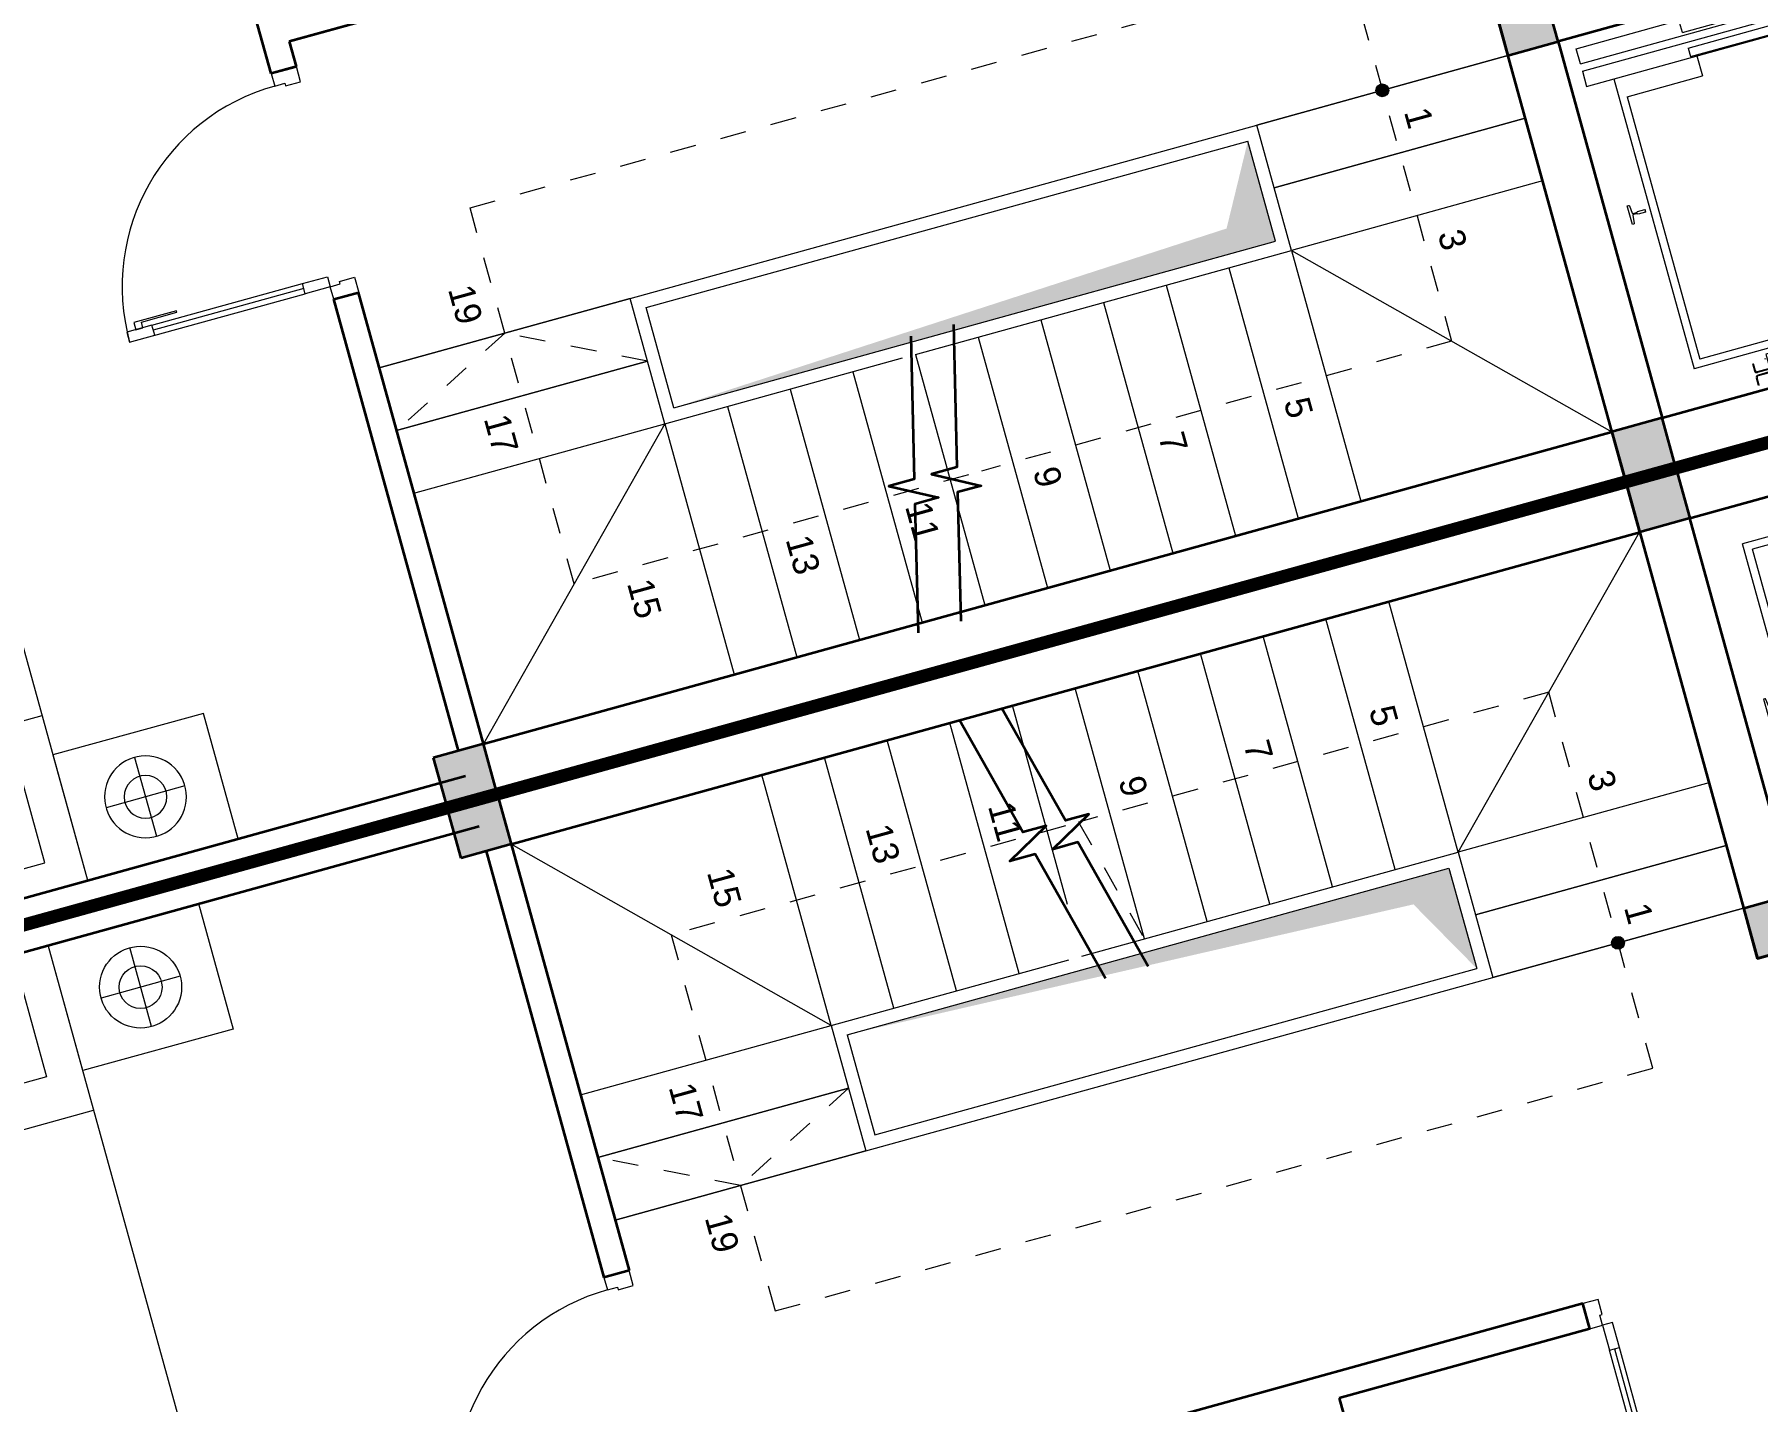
# Model space of a CAD drawing. Header units: metres. Extents: x 568332 to 569219, y 2065964 to 2066430.
# Drawn here: x 568452.88 to 568459.51, y 2066324.03 to 2066329.29 of the extents above; entities that cross this region are included whole.
import ezdxf

# ---------------------------------------------------------------- set-up
doc = ezdxf.new("R2010")
doc.units = ezdxf.units.M
for name, pattern in [('$AUDIT_BAD_LTYPE2', [0]), ('HIDDEN', [0.375, 0.25, -0.125]), ('HIDDEN2', [0.1875, 0.125, -0.0625])]:
    doc.linetypes.add(name, pattern=pattern)
doc.layers.get('0').update_dxf_attribs({"linetype": 'CONTINUOUS'})
for name, color, linetype, lineweight in [('-CONCRETE', 1, 'CONTINUOUS', 35), ('-DIM', 9, 'CONTINUOUS', 13), ('-DOOR', 137, 'CONTINUOUS', 9), ('-FURNITURE', 46, 'CONTINUOUS', 9), ('-HATCH', 8, 'CONTINUOUS', 5), ('-KH', 143, 'CONTINUOUS', 13), ('-LINE1', 7, 'CONTINUOUS', 18), ('-LINE2', 252, 'CONTINUOUS', 9), ('-TEXT', 7, 'CONTINUOUS', 15), ('-WALL', 4, 'CONTINUOUS', 35)]:
    doc.layers.add(name, color=color, linetype=linetype, lineweight=lineweight)
doc.layers.add('-RANH GIOI LO DAT', color=12, linetype='CONTINUOUS')
doc.styles.add('T1', font='', dxfattribs={"height": 200})
doc.styles.get('T1').set_extended_font_data('VNgeometric Light')

# ---------------------------------------------------------------- blocks, each defined once
blk = doc.blocks.new('X-5M-DH-2-CORE$0$A$C75E80C28')
at = {"layer": '-LINE2', "linetype": 'Continuous', "ltscale": 2}
for p, q in [((-510.0000099998433, -21.5000000000291), (-510.0000099998579, -50.60000000000582)), ((-506.8000099998899, -21.5000000000291), (-510.0000099998433, -21.5000000000291)), ((-506.8000099998899, -21.5000000000291), (-506.8000099999044, -50.60000000000582)), ((-456.2000100000296, -56.79999999998836), (-500.6000099999364, -56.80000000001746)), ((-456.2000100000441, -60), (-500.600009999951, -60.0000000000291)), ((-453.2000100000441, -63), (-453.2000100000296, -67)), ((-450.0000099998579, -63), (-450.0000099998433, -67)), ((450.0000100000616, -63), (450.0000100000761, -67)), ((453.200010000015, -63), (453.2000100000296, -67)), ((456.2000100000296, -56.79999999998836), (500.6000100000529, -56.79999999998836)), ((456.200010000015, -60), (500.6000100000383, -60)), ((506.8000100001227, -21.5), (510.0000100000761, -21.5)), ((506.8000100001227, -21.5), (506.8000100001082, -50.59999999997672)), ((510.0000100000761, -21.5), (510.0000100000616, -50.59999999997672)), ((-556.8000102631631, -112.4999999912397), (-560.0000102631166, -112.4999999912397)), ((-510.0000099998579, -108.5000000000291), (-510.0000099998433, -79.39999999999418)), ((-506.8000099999044, -108.5000000000291), (-506.8000099998899, -79.39999999999418)), ((-456.2000100000296, -70), (-500.6000099999364, -70.0000000000291)), ((-456.2000100000296, -73.19999999995343), (-500.6000099999364, -73.19999999998254)), ((456.2000100000296, -70), (500.6000100000529, -70)), ((456.2000100000296, -73.19999999995343), (500.6000100000529, -73.19999999995343)), ((456.800009736864, -112.4999999912397), (460.0000097368174, -112.4999999912397)), ((506.8000100001227, -108.5), (506.8000100001227, -79.39999999996508)), ((510.0000100000761, -108.5), (510.0000100000761, -79.39999999996508)), ((-731.0000002632733, -148.9999999649008), (730.9999997367267, -148.9999999649299)), ((-731.0000002698944, -1304.999999934109), (-731.0000002632733, -148.9999999649008)), ((-700.0000002632733, -178.9999999649008), (699.9999997367267, -178.9999999649299)), ((-700.0000002699089, -1224.999999934109), (-700.0000002632733, -178.9999999649008)), ((699.9999997300911, -1224.999999934109), (699.9999997367267, -178.9999999649299)), ((730.9999997301056, -1304.999999934109), (730.9999997367267, -148.9999999649299)), ((-700.0000002699089, -1224.999999934109), (-400.0000002699089, -1224.999999934138)), ((-400.0000002698944, -1304.999999934138), (-400.0000002699089, -1224.999999934138)), ((699.9999997300911, -1224.999999934109), (399.9999997300911, -1224.999999934109)), ((399.9999997301056, -1304.999999934109), (399.9999997300911, -1224.999999934109)), ((839.9999997301056, -1304.999999934109), (-840.0000002698944, -1304.999999934109)), ((-840.0000002698944, -1364.999999934109), (-840.0000002698944, -1304.999999934109)), ((424.9999997301056, -1308.999999934109), (-425.0000002698944, -1308.999999934109)), ((-425.0000002699089, -1342.999999934109), (-425.0000002698944, -1308.999999934109)), ((-2.6989437174052e-07, -1308.999999934109), (-2.699089236557484e-07, -1342.999999934109)), ((424.9999997300911, -1342.999999934109), (424.9999997301056, -1308.999999934109)), ((839.9999997301056, -1364.999999934109), (839.9999997301056, -1304.999999934109)), ((839.9999997301056, -1364.999999934109), (-840.0000002698944, -1364.999999934109)), ((424.9999997300911, -1342.999999934109), (-425.0000002699089, -1342.999999934109)), ((839.9999997301056, -1394.999999934109), (-840.0000002698944, -1394.999999934109)), ((-840.0000002698944, -1394.999999934109), (-840.0000002698944, -1454.999999934109)), ((-840.0000002698944, -1454.999999934109), (-435.0000002698944, -1454.999999934109)), ((-435.0000002698944, -1449.999999934109), (-435.0000002699089, -1459.999999934109)), ((-435.0000002698944, -1449.999999934109), (-400.0000002698944, -1449.999999934138)), ((-433.4000002698012, -1451.599999934086), (-433.4000002698012, -1458.399999934074)), ((-433.4000002698012, -1451.599999934086), (-401.6000002697547, -1451.599999934086)), ((429.9999997300911, -1405.999999934138), (-430.0000002699089, -1405.999999934109)), ((-430.0000002699089, -1405.999999934109), (-430.0000002698944, -1445.999999934109)), ((429.9999997301056, -1445.999999934138), (-430.0000002698944, -1445.999999934109)), ((-401.6000002697547, -1451.599999934086), (-401.6000002697256, -1498.399999934074)), ((399.9999997301056, -1449.999999934109), (-400.0000002698944, -1449.999999934138)), ((-400.0000002698944, -1449.999999934138), (-400.0000002698653, -1499.999999934138)), ((-2.699089236557484e-07, -1405.999999934109), (-2.6989437174052e-07, -1445.999999934109)), ((399.9999997301056, -1449.999999934109), (399.9999997301347, -1499.999999934109)), ((434.9999997301056, -1449.999999934109), (399.9999997301056, -1449.999999934109)), ((401.5999997301988, -1451.599999934086), (401.5999997302279, -1498.399999934074)), ((433.3999997302453, -1451.599999934086), (401.5999997301988, -1451.599999934086)), ((429.9999997300911, -1405.999999934138), (429.9999997301056, -1445.999999934138)), ((433.3999997302453, -1451.599999934086), (433.3999997302453, -1458.399999934074)), ((434.9999997301056, -1449.999999934109), (434.9999997301056, -1459.999999934109)), ((839.9999997301056, -1454.999999934109), (434.9999997301056, -1454.999999934109)), ((839.9999997301056, -1394.999999934109), (839.9999997301056, -1454.999999934109)), ((-435.0000002699089, -1459.999999934109), (-425.0000002699089, -1459.999999934109)), ((-435.0000002698653, -1489.999999934109), (-435.0000002698653, -1499.999999934109)), ((-435.0000002698653, -1489.999999934109), (-425.0000002698653, -1489.999999934109)), ((-435.0000002698653, -1499.999999934109), (-400.0000002698653, -1499.999999934138)), ((-433.4000002698012, -1458.399999934074), (-425.0000002698944, -1458.399999934074)), ((-433.4000002697721, -1491.599999934086), (-433.4000002697721, -1498.399999934074)), ((-433.4000002697721, -1491.599999934086), (-425.0000002698653, -1491.599999934086)), ((-433.4000002697721, -1498.399999934074), (-401.6000002697256, -1498.399999934074)), ((-425.0000002698944, -1458.399999934074), (-425.0000002699089, -1459.999999934109)), ((-425.0000002698653, -1489.999999934109), (-425.0000002698653, -1491.599999934086)), ((434.9999997301347, -1499.999999934109), (399.9999997301347, -1499.999999934109)), ((433.3999997302744, -1498.399999934074), (401.5999997302279, -1498.399999934074)), ((433.3999997302453, -1458.399999934074), (424.9999997301056, -1458.399999934074)), ((424.9999997301056, -1458.399999934074), (424.9999997301056, -1459.999999934109)), ((434.9999997301056, -1459.999999934109), (424.9999997301056, -1459.999999934109)), ((424.9999997301347, -1489.999999934109), (424.9999997301347, -1491.599999934086)), ((434.9999997301347, -1489.999999934109), (424.9999997301347, -1489.999999934109)), ((433.3999997302744, -1491.599999934086), (424.9999997301347, -1491.599999934086)), ((433.3999997302744, -1491.599999934086), (433.3999997302744, -1498.399999934074)), ((434.9999997301347, -1489.999999934109), (434.9999997301347, -1499.999999934109))]:
    blk.add_line(p, q, dxfattribs=at)
for points in [[(-450.0000000000146, 0), (-450, -130), (450, -130), (449.9999999999854, 0)], [(-200, -29), (200.0000000001164, -29), (200.0000000001164, -101), (-200, -101)], [(-36.0000002632587, -583.9999999649008), (35.9999997367413, -583.9999999649008), (35.99999973675585, -983.9999999649008), (-36.00000026324415, -983.9999999649008)]]:
    blk.add_lwpolyline(points, close=True, dxfattribs=at)
for points in [[(-780.0000002632587, -788.9999999649008), (-751.0000002632587, -788.9999999649299, 0.414213562373095), (-750.0000002632733, -787.9999999649008), (-750.0000002632587, -783.9999999649008), (-750.0000002632587, -779.9999999649008, 0.414213562373095), (-751.0000002632733, -778.9999999649299), (-780.0000002632733, -778.9999999649881, -0.2569775838576673), (-784.1207396915852, -781.9399999648449), (-797.9000002631656, -781.939999964874, -0.414213562373095), (-800.9000002631656, -778.939999964874), (-804.0000002632587, -749.4999999649008, 0.414213562373095), (-807.0000002632587, -746.4999999649008), (-812.0000002632587, -746.4999999649008), (-812.0000002632587, -783.9999999649008), (-812.0000002632587, -821.4999999649008), (-807.0000002632587, -821.4999999649008, 0.414213562373095), (-804.0000002632587, -818.4999999649008), (-800.9000002631656, -789.0599999648693, -0.414213562373095), (-797.9000002631656, -786.0599999648693), (-784.1207396915852, -786.0599999648402, -0.2569775838576673), (-780.0000002632587, -788.9999999647553)], [(779.9999997367413, -788.9999999649299), (750.9999997367413, -788.9999999649008, -0.414213562373095), (749.9999997367267, -787.9999999649299), (749.9999997367413, -783.9999999649299), (749.9999997367413, -779.9999999649299, -0.414213562373095), (750.9999997367267, -778.9999999649008), (779.9999997368432, -778.9999999650172, 0.2569775838576673), (784.1207391653006, -781.939999964874), (797.899999736881, -781.9399999648449, 0.414213562373095), (800.899999736881, -778.9399999648449), (803.9999997367413, -749.4999999649008, -0.414213562373095), (806.9999997367413, -746.4999999649008), (811.9999997367413, -746.4999999649008), (811.9999997367413, -783.9999999649008), (811.9999997367413, -821.4999999649008), (806.9999997367413, -821.4999999649008, -0.414213562373095), (803.9999997367413, -818.4999999649008), (800.899999736881, -789.0599999648402, 0.414213562373095), (797.899999736881, -786.0599999648402), (784.1207391653006, -786.0599999648693, 0.2569775838576672), (779.9999997368577, -788.9999999647844)]]:
    blk.add_lwpolyline(points, format="xyb", dxfattribs=at)
for centre, radius, start, end in [((-500.600009999951, -50.60000000000582), 9.400000000001475, 180, 270), ((-500.600009999951, -50.60000000000582), 6.200000000004374, 180, 270), ((-456.2000100000441, -63), 6.19999999999713, 0, 90), ((-456.2000100000441, -63), 3.000000000000045, 0, 90), ((456.200010000015, -63), 6.19999999999713, 90, 180), ((456.200010000015, -63), 3.000000000000045, 90, 180), ((500.6000100000383, -50.59999999997672), 6.200000000004374, 270, 0), ((500.6000100000383, -50.59999999997672), 9.400000000001475, 270, 0), ((-500.6000099999364, -79.39999999999418), 9.399999999997844, 90, 180), ((-500.6000099999364, -79.39999999999418), 6.19999999999734, 90, 180), ((-456.2000100000296, -67), 6.20000000000076, 270, 0), ((-456.2000100000296, -67), 2.999999999999834, 270, 0), ((456.2000100000296, -67), 6.20000000000076, 180, 270), ((456.2000100000296, -67), 2.999999999999834, 180, 270), ((500.6000100000529, -79.39999999996508), 9.399999999997844, 0, 90), ((500.6000100000529, -79.39999999996508), 6.19999999999734, 0, 90)]:
    blk.add_arc(centre, radius, start, end, dxfattribs=at)
blk = doc.blocks.new('A$C5C575821')
at = {"layer": '-CONCRETE'}
h = blk.add_hatch(color=256, dxfattribs=at)
h.dxf.hatch_style = 1
h.paths.add_polyline_path([(-0.00237559899687767, 200.0000000000146), (-0.00237559899687767, 1.455191522836685e-11), (199.9976244010031, 1.455191522836685e-11), (199.9976244010031, 200.0000000000146)])
blk.add_lwpolyline([(-0.00237559899687767, 1.455191522836685e-11), (199.9976244010031, 1.455191522836685e-11), (199.9976244010031, 200.0000000000146), (-0.00237559899687767, 200.0000000000146)], close=True, dxfattribs=at)
blk = doc.blocks.new('A$C3F71457E')
at = {"layer": '-CONCRETE'}
blk.add_lwpolyline([(-8.760252967476845e-09, -100.0000002632005), (0, 400), (-1500, 400.0000000000582), (-1500.00000001755, -1399.999999999942), (-1.754960976541042e-08, -1400), (-7.895869202911854e-08, -900.0000002632005), (199.9999999912397, -900.0000002982852), (199.9999999824504, -1600), (-1700.00000001755, -1600), (-1700, 600), (200, 600), (199.9999999912397, -100.0000002982852), (6.140908226370811e-08, -100.0000002632005)], dxfattribs=at)
at = {"layer": '-LINE1'}
blk.add_line((-7.895869202911854e-08, -900.0000002632005), (-8.760252967476845e-09, -100.0000002632005), dxfattribs=at)
at = {"layer": '-WALL'}
for p in [(-1699.997624401003, 399.9999999999854), (0.00237559899687767, 399.9999999999854), (-1699.997624401081, -1599.999999999959), (0.002375601565972829, -1600.000000021305)]:
    blk.add_blockref('A$C5C575821', p, dxfattribs=at)
at = {"color": 2, "rotation": 90}
blk.add_blockref('X-5M-DH-2-CORE$0$A$C75E80C28', (-1500.00000000876, -499.9999999999418), dxfattribs=at)
blk = doc.blocks.new('*U198')
at = {"linetype": '$AUDIT_BAD_LTYPE2'}
for p, q in [((70, 100), (70, 700.0000000000018)), ((90, 700.0000000000018), (90, 100))]:
    blk.add_line(p, q, dxfattribs=at)
for points in [[(50, 700.0000000000018), (90, 700.0000000000018), (90, 800.0000000000018), (50, 800.0000000000018), (50, 700.0000000000018)], [(50, 702.9059272893373), (50, 100)], [(50, 100), (90, 100), (90, 0), (50, 0), (50, 100)]]:
    blk.add_lwpolyline(points)
for points in [[(118.2698876160139, 594.515618111911), (118.2698876160139, 764.1349438079942), (90, 764.1349438079942), (90, 735.8650561920094), (112.6159100928053, 735.8650561920094), (112.6159100928053, 594.515618111911)], [(0, 0), (50, 0), (50, -40), (60, -40), (60, -100.0001724930771), (0, -100.0001724930771)], [(900.0000000000018, -1.262177448353619e-28), (850.0000000000018, -1.262177448353619e-28), (850.0000000000018, -40.00000000000001), (840.0000000000018, -40.00000000000001), (840.0000000000018, -100.0001724930771), (900.0000000000018, -100.0001724930771)]]:
    blk.add_lwpolyline(points, close=True)
at = {"linetype": '$AUDIT_BAD_LTYPE2', "ltscale": 0.3}
blk.add_arc((50, 0), 800.0000000000019, 0, 90, dxfattribs=at)
blk = doc.blocks.new('*U149')
at = {"linetype": '$AUDIT_BAD_LTYPE2'}
for p, q in [((70, 100), (70, 699.9999999999982)), ((90, 699.9999999999982), (90, 100))]:
    blk.add_line(p, q, dxfattribs=at)
for points in [[(50, 699.9999999999982), (90, 699.9999999999982), (90, 799.9999999999982), (50, 799.9999999999982), (50, 699.9999999999982)], [(50, 702.9059272893337), (50, 100)], [(50, 100), (90, 100), (90, 0), (50, 0), (50, 100)]]:
    blk.add_lwpolyline(points)
for points in [[(118.2698876160139, 594.5156181119073), (118.2698876160139, 764.1349438079906), (90, 764.1349438079906), (90, 735.8650561920058), (112.6159100928053, 735.8650561920058), (112.6159100928053, 594.5156181119073)], [(0, 0), (50, 0), (50, -40), (60, -40), (60, -99.99999999999272), (0, -99.99999999999272)], [(899.9999999999982, 1.3252863207713e-28), (849.9999999999982, 1.3252863207713e-28), (849.9999999999982, -40.00000000000001), (839.9999999999982, -40.00000000000001), (839.9999999999982, -99.99999999999272), (899.9999999999982, -99.99999999999272)]]:
    blk.add_lwpolyline(points, close=True)
at = {"linetype": '$AUDIT_BAD_LTYPE2', "ltscale": 0.3}
blk.add_arc((50, 0), 799.9999999999982, 0, 90, dxfattribs=at)
blk = doc.blocks.new('A$C8a974c9c')
for p, q in [((1750.087982669494, 2957.416116623174), (1750.087982669657, 2642.58393779996)), ((1592.671893257969, 2800.000027211493), (1907.504072081182, 2800.000027211652)), ((1342.999452652235, 2500.000027214177), (1342.999452652119, 700.000027214177)), ((1750.087982669345, 242.5839378051005), (1750.087982669549, 557.4161166283138)), ((1592.67189325784, 400.0000272168018), (1907.504072081053, 400.0000272166017))]:
    blk.add_line(p, q)
for points in [[(1999.999452652235, 3100.000027209127), (1500.176512686827, 3100.000027209127), (1500.176512686827, 2500.000027214177), (1999.999452652235, 2500.000027214177)], [(1890.999452652235, 2360.000027214177), (1514.499452652235, 2360.000027214177), (1514.499452652148, 1642.500027214177), (1890.999452652148, 1642.500027214177)], [(1890.99945265209, 840.000027214177), (1514.49945265209, 840.000027214177), (1514.499452652148, 1557.500027214177), (1890.999452652148, 1557.500027214177)], [(1999.999452652119, 100.0000272192265), (1500.17651268671, 100.0000272192265), (1500.17651268671, 700.000027214177), (1999.999452652119, 700.000027214177)]]:
    blk.add_lwpolyline(points, close=True)
blk.add_lwpolyline([(1999.999452652235, 2500.000027214177), (-0.0005473477649502456, 2500.000027214177), (-0.0005473478813655674, 700.000027214177), (1999.999452652119, 700.000027214177), (1999.999452652235, 2500.000027214177)])
for centre, radius in [((1750.087982669561, 2800.000027211581), 157.4160894116067), ((1750.087982669561, 2800.000027211581), 82.41608941160666), ((1750.087982669432, 400.0000272166926), 157.4160894116067), ((1750.087982669432, 400.0000272166926), 82.41608941160666)]:
    blk.add_circle(centre, radius)
blk = doc.blocks.new('M39-T3')
at = {"layer": '-HATCH', "true_color": 0x8c8896}
h = blk.add_hatch(color=252, dxfattribs=at)
h.dxf.hatch_style = 1
edge = h.paths.add_edge_path()
edge.add_arc((199083.9742652087, -1491402.708599205), 24.62566289535607, 0, 360)
h = blk.add_hatch(color=252, dxfattribs=at)
h.dxf.hatch_style = 1
h.paths.add_polyline_path([(199033.9742652087, -1491952.708599205), (198634.2587824575, -1491952.708599205), (198634.2587824573, -1494352.708599204), (198731.7998079282, -1492121.257888896)])
at = {"layer": '-KH', "linetype": 'HIDDEN2', "ltscale": 5}
blk.add_line((198084.2587824566, -1493277.706083917), (198584.2587824571, -1493152.708599205), dxfattribs=at)
for points in [[(198084.2587824566, -1493329.244965243), (198084.2587824566, -1494902.708599205), (199583.8320065841, -1494902.708599205), (199583.8320065841, -1491402.708599205), (198084.2587824566, -1491402.708599205), (198084.2587824566, -1493277.706083917)], [(198834.116523833, -1494402.708599203), (199083.9742652086, -1494902.708599203), (198834.1165238331, -1495402.055992329)]]:
    blk.add_lwpolyline(points, dxfattribs=at)
at = {"layer": '-KH'}
blk.add_circle((199083.9742652087, -1491402.708599205), 24.62566289535607, dxfattribs=at)
at = {"layer": '-LINE1', "lineweight": 18}
for p, q in [((198584.2587824575, -1491902.708599205), (197584.2789043502, -1490902.220170183)), ((198584.2587824575, -1491902.708599205), (197584.2294327006, -1491902.708599205)), ((198584.2587824573, -1492152.708599205), (197584.2294327004, -1492152.708599205)), ((198584.2587824578, -1492402.708599205), (197584.2294327009, -1492402.708599205)), ((198584.2587824578, -1492652.708599205), (197584.2294327009, -1492652.708599205)), ((198584.2587824578, -1492902.708599205), (197584.2294327009, -1492902.708599205)), ((198584.2587824578, -1493152.708599205), (197584.2294327009, -1493152.708599205)), ((198378.1074053951, -1493402.708599205), (197584.2294327009, -1493402.708599205)), ((198584.2587824571, -1493652.708599205), (197584.2294327002, -1493652.708599205)), ((198584.2587824575, -1493902.708599205), (197584.2294327006, -1493902.708599205)), ((198584.2587824571, -1494152.708599205), (197584.2294327002, -1494152.708599205)), ((198584.2587824575, -1494402.708599204), (197584.2294327006, -1494402.708599204))]:
    blk.add_line(p, q, dxfattribs=at)
at = {"layer": '-LINE1'}
for p, q in [((198584.2587824575, -1490902.708599205), (198584.2587824575, -1491902.708599205)), ((198834.1165238331, -1491902.708599205), (198834.1165238331, -1490902.708599205)), ((198834.1165238331, -1490902.708599205), (198834.1165238331, -1491902.708599205)), ((199083.9742652087, -1491902.708599205), (199083.9742652087, -1490902.708599205)), ((199083.9742652087, -1490902.708599205), (199083.9742652086, -1491902.708599205)), ((198584.2587824569, -1493402.708599204), (198584.2587824575, -1491902.708599205)), ((198584.2587824575, -1491902.708599205), (199083.9742652087, -1491902.708599205)), ((199083.9742652084, -1494402.708599204), (199083.9742652087, -1491902.708599205)), ((198634.2587824573, -1494352.708599204), (198634.2587824575, -1491952.708599205)), ((198634.2587824575, -1491952.708599205), (199033.9742652087, -1491952.708599205)), ((199033.9742652077, -1494352.708599204), (199033.9742652087, -1491952.708599205)), ((198584.2587824566, -1494402.708599204), (198584.2587824569, -1493454.24748053)), ((198634.2587824573, -1494352.708599204), (199033.9742652077, -1494352.708599204)), ((198584.2587824566, -1494402.708599204), (197584.2789043502, -1495402.220170008)), ((198584.2587824575, -1494402.708599204), (199083.9742652087, -1494402.708599204)), ((198584.2587824575, -1495402.708599204), (198584.2587824575, -1494402.708599204)), ((198834.1165238331, -1494402.708599204), (198834.1165238331, -1495402.708599204)), ((198834.1165238331, -1495402.708599204), (198834.1165238331, -1494402.708599204)), ((199083.9742652087, -1494402.708599204), (199083.9742652087, -1495402.708599204)), ((199083.9742652087, -1495402.708599204), (199083.9742652086, -1494402.708599204))]:
    blk.add_line(p, q, dxfattribs=at)
at = {"layer": '-RANH GIOI LO DAT', "linetype": 'HIDDEN', "ltscale": 10, "const_width": 50}
blk.add_lwpolyline([(197384.3554308799, -1483201.731742124), (197384.3554313568, -1503530.874939661), (206384.3554308799, -1503469.83106635), (206384.3554308799, -1483201.731743078)], close=True, dxfattribs=at)
at = {"layer": '-WALL', "linetype": 'Continuous', "ltscale": 10}
for p, q in [((197384.3554309986, -1501130.876486215), (197384.3554309985, -1485201.731741926)), ((197584.3554309985, -1495402.220170009), (197584.3554309985, -1490901.731741162)), ((197484.3554309986, -1500883.397918392), (197484.3554309985, -1495502.220170008))]:
    blk.add_line(p, q, dxfattribs=at)
at = {"layer": '-WALL'}
for p, q in [((200384.3554310161, -1491902.220170009), (200384.3554310161, -1495402.220170008)), ((200484.355431016, -1491902.220170009), (200384.3554310161, -1491902.220170009)), ((200484.355431016, -1491902.220170009), (200484.3554310157, -1492902.220170008)), ((200484.3554310157, -1492902.220170008), (204184.355431163, -1492902.220170008)), ((197584.3554309985, -1495402.220170008), (199284.1648481125, -1495402.220170008)), ((199284.1648481124, -1495402.220170008), (199284.1648481125, -1495502.220170008)), ((197584.3554309985, -1495502.220170008), (199284.1648481125, -1495502.220170008))]:
    blk.add_line(p, q, dxfattribs=at)
for points in [[(198690.5017134316, -1493168.333460592), (198158.0483449751, -1493301.442895977), (198158.0483449751, -1493402.708599205), (198064.6973945039, -1493231.053548984), (198064.6973945039, -1493324.779948658), (197584.3554309986, -1493444.861915158)], [(198690.5017134316, -1493338.37651353), (198158.0483449751, -1493471.485948915), (198158.0483449751, -1493572.751652143), (198064.6973945039, -1493401.096601922), (198064.6973945039, -1493494.823001596), (197584.3554309986, -1493614.904968096)]]:
    blk.add_lwpolyline(points, dxfattribs=at)
at = {"layer": '-DOOR', "xscale": -1, "rotation": 270}
blk.add_blockref('*U198', (200484.355431016, -1491902.220170009), dxfattribs=at)
at = {"layer": '-DOOR', "rotation": 180}
blk.add_blockref('*U149', (200184.1648481124, -1495502.220170008), dxfattribs=at)
at = {"layer": '-FURNITURE', "rotation": 180}
blk.add_blockref('A$C8a974c9c', (199484.3548836507, -1496521.574949046), dxfattribs=at)
at = {"layer": '-WALL', "xscale": -1, "rotation": 180}
blk.add_blockref('A$C3F71457E', (199084.355431016, -1490301.731741162), dxfattribs=at)
at = {"layer": '-WALL', "xscale": -1}
for p in [(197584.3530553997, -1490901.731741165), (197584.3530553995, -1495602.220170012)]:
    blk.add_blockref('A$C5C575821', p, dxfattribs=at)
at = {"layer": '-TEXT', "style": 'T1'}
for s, p in [('3', (198429.3671621417, -1491345.077828401)), ('1', (198958.5751452439, -1491345.077828394)), ('5', (197965.1865732514, -1492087.601063342)), ('7', (197965.1865732514, -1492587.601063342)), ('9', (197969.9484780132, -1493087.601063341)), ('11', (197931.9027115679, -1493597.630068134)), ('13', (197889.0455687108, -1494073.992801793)), ('15', (197889.0455687108, -1494706.514219025)), ('17', (198645.699402809, -1495068.49931349)), ('19', (199166.4677344631, -1495068.499313489))]:
    blk.add_text(s, height=100, rotation=1.000519667115896e-08, dxfattribs=at).set_placement(p)
blk = doc.blocks.new('M40-T3')
at = {"layer": '-HATCH', "true_color": 0x8c8896}
h = blk.add_hatch(color=252, dxfattribs=at)
h.dxf.hatch_style = 1
edge = h.paths.add_edge_path()
edge.add_arc((203854.4745157526, -1558206.965576276), 24.62566289535607, 0, 360)
h = blk.add_hatch(color=252, dxfattribs=at)
h.dxf.hatch_style = 1
h.paths.add_polyline_path([(203904.4745157526, -1558756.965576276), (204304.1899985038, -1558756.965576276), (204304.189998504, -1561156.965576276), (204206.6489730331, -1558925.514865967)])
at = {"layer": '-KH', "linetype": 'HIDDEN2', "ltscale": 5}
for points in [[(204854.1899985047, -1560133.501942314), (204854.1899985047, -1561706.965576277), (203354.6167743771, -1561706.965576277), (203354.6167743771, -1558206.965576276), (204854.1899985047, -1558206.965576276), (204854.1899985047, -1560081.963060988)], [(204104.3322571282, -1561206.965576275), (203854.4745157526, -1561706.965576275), (204104.3322571282, -1562206.312969401)]]:
    blk.add_lwpolyline(points, dxfattribs=at)
at = {"layer": '-KH'}
blk.add_circle((203854.4745157526, -1558206.965576276), 24.62566289535607, dxfattribs=at)
at = {"layer": '-LINE1'}
for p, q in [((203854.4745157526, -1558706.965576276), (203854.4745157526, -1557706.965576276)), ((203854.4745157526, -1557706.965576276), (203854.4745157526, -1558706.965576276)), ((204104.3322571282, -1558706.965576276), (204104.3322571282, -1557706.965576276)), ((204104.3322571282, -1557706.965576276), (204104.3322571282, -1558706.965576276)), ((204354.1899985038, -1557706.965576276), (204354.1899985038, -1558706.965576276)), ((204354.1899985038, -1558706.965576276), (203854.4745157526, -1558706.965576276)), ((203854.4745157528, -1561206.965576276), (203854.4745157526, -1558706.965576276)), ((204354.1899985043, -1560206.965576275), (204354.1899985038, -1558706.965576276)), ((204304.1899985038, -1558756.965576276), (203904.4745157526, -1558756.965576276)), ((203904.4745157535, -1561156.965576276), (203904.4745157526, -1558756.965576276)), ((204304.189998504, -1561156.965576276), (204304.1899985038, -1558756.965576276)), ((204354.1899985047, -1561206.965576276), (204354.1899985044, -1560258.504457601)), ((204304.189998504, -1561156.965576276), (203904.4745157535, -1561156.965576276)), ((204354.1899985038, -1561206.965576276), (203854.4745157526, -1561206.965576276)), ((203854.4745157526, -1561206.965576276), (203854.4745157526, -1562206.965576276)), ((203854.4745157526, -1562206.965576276), (203854.4745157526, -1561206.965576276)), ((204104.3322571282, -1561206.965576276), (204104.3322571282, -1562206.965576276)), ((204104.3322571282, -1562206.965576276), (204104.3322571282, -1561206.965576276)), ((204354.1899985038, -1562206.965576276), (204354.1899985038, -1561206.965576276)), ((204354.1899985047, -1561206.965576276), (205354.169876611, -1562206.47714708))]:
    blk.add_line(p, q, dxfattribs=at)
at = {"layer": '-LINE1', "lineweight": 18}
for p, q in [((204354.1899985038, -1558706.965576276), (205354.169876611, -1557706.477147254)), ((204354.1899985038, -1558706.965576276), (205354.2193482607, -1558706.965576276)), ((204354.189998504, -1558956.965576276), (205354.2193482609, -1558956.965576276)), ((204354.1899985035, -1559206.965576276), (205354.2193482604, -1559206.965576276)), ((204354.1899985035, -1559456.965576276), (205354.2193482604, -1559456.965576276)), ((204354.1899985035, -1559706.965576276), (205354.2193482604, -1559706.965576276)), ((204354.1899985035, -1559956.965576276), (205354.2193482604, -1559956.965576276)), ((204354.1899985043, -1560206.965576276), (205354.2193482604, -1560206.965576276)), ((204354.1899985042, -1560456.965576276), (205354.2193482611, -1560456.965576276)), ((204354.1899985038, -1560706.965576276), (205354.2193482607, -1560706.965576276)), ((204354.1899985042, -1560956.965576276), (205354.2193482611, -1560956.965576276)), ((204354.1899985038, -1561206.965576276), (205354.2193482607, -1561206.965576276))]:
    blk.add_line(p, q, dxfattribs=at)
at = {"layer": '-RANH GIOI LO DAT', "linetype": 'HIDDEN', "ltscale": 10, "const_width": 50}
blk.add_lwpolyline([(194554.0933499628, -1550005.98871871), (194554.0933495009, -1565409.741094313), (199553.9783428008, -1570375.828611574), (205554.0933504397, -1570335.131916246), (205554.0933499628, -1550005.988719187)], close=True, dxfattribs=at)
at = {"layer": '-WALL'}
for p, q in [((205554.0933499628, -1567935.052013475), (205554.0933499628, -1552005.988718233)), ((205354.0933499628, -1562206.47714708), (205354.169876611, -1557706.477147254)), ((202554.0168233147, -1559306.477295425), (202554.0168233147, -1562205.82454038)), ((202554.016867112, -1559906.477403762), (202554.0168239149, -1562206.477148573)), ((202654.0168233147, -1562205.82454038), (202554.0168233147, -1562205.82454038)), ((202654.0168233147, -1562205.82454038), (202654.0168233147, -1562305.82454038)), ((202654.0168255497, -1562206.477144453), (202654.0168255497, -1562306.477144453)), ((205354.169876611, -1562206.47714708), (203554.0168233147, -1562206.47714708)), ((203554.0168233147, -1562305.82454038), (203554.0168233147, -1562206.47714708)), ((202654.0168255497, -1562306.477144453), (201774.1064158503, -1562306.477144939)), ((205354.169876611, -1562305.82454038), (203554.0168233147, -1562305.82454038)), ((205454.0933499628, -1567735.725678351), (205454.0933499628, -1562305.82454038))]:
    blk.add_line(p, q, dxfattribs=at)
for points in [[(204282.3359213943, -1560035.828130157), (204814.7892898508, -1560168.937565542), (204814.7892898508, -1560270.20326877), (204908.1402403219, -1560098.548218549), (204908.1402403219, -1560192.274618223), (205388.4822038273, -1560312.356584723)], [(204282.3359213943, -1560205.871183096), (204814.7892898508, -1560338.980618481), (204814.7892898508, -1560440.246321708), (204908.1402403219, -1560268.591271488), (204908.1402403219, -1560362.317671161), (205388.4822038273, -1560482.399637661)]]:
    blk.add_lwpolyline(points, dxfattribs=at)
at = {"layer": '-DOOR', "rotation": 180}
blk.add_blockref('*U149', (203554.0168233147, -1562305.82454038), dxfattribs=at)
at = {"layer": '-FURNITURE', "xscale": -1, "rotation": 180}
blk.add_blockref('A$C8a974c9c', (203454.0938973107, -1563112.780793047), dxfattribs=at)
at = {"layer": '-WALL', "rotation": 180}
blk.add_blockref('A$C3F71457E', (203854.0933499453, -1557105.988718233), dxfattribs=at)
at = {"layer": '-WALL'}
for p in [(205354.098101171, -1557705.988718224), (205354.0981011708, -1562406.47714707)]:
    blk.add_blockref('A$C5C575821', p, dxfattribs=at)
at = {"layer": '-TEXT', "style": 'T1'}
for s, p in [('1', (203956.0641119079, -1558149.334805462)), ('3', (204442.414952153, -1558149.33480546)), ('5', (204906.5955410432, -1558891.858040401)), ('7', (204906.5955410432, -1559391.858040401)), ('9', (204906.5955410432, -1559891.858040401)), ('11', (204906.5460693934, -1560401.887045187)), ('13', (204906.5460693934, -1560878.24977884)), ('15', (204906.5460693934, -1561510.771196071)), ('19', (203633.885808403, -1561872.756290536)), ('17', (204149.8922352953, -1561872.756290536))]:
    blk.add_text(s, height=100, rotation=359.9999999899487, dxfattribs=at).set_placement(p)

msp = doc.modelspace()

# ---------------------------------------------------------------- block references
at = {"layer": '-DIM', "xscale": 0.001, "yscale": 0.001, "zscale": 0.001, "rotation": 285.4590240781233}
msp.add_blockref('M39-T3', (569843.3491997421, 2066915.209253898), dxfattribs=at)

# ---------------------------------------------------------------- next in the draw order: block references
at = {"layer": '-DIM', "xscale": 0.001, "yscale": 0.001, "zscale": 0.001, "rotation": 285.4590240807851}
msp.add_blockref('M40-T3', (569905.5589305463, 2066940.890039733), dxfattribs=at)

doc.saveas('drawing.dxf')
